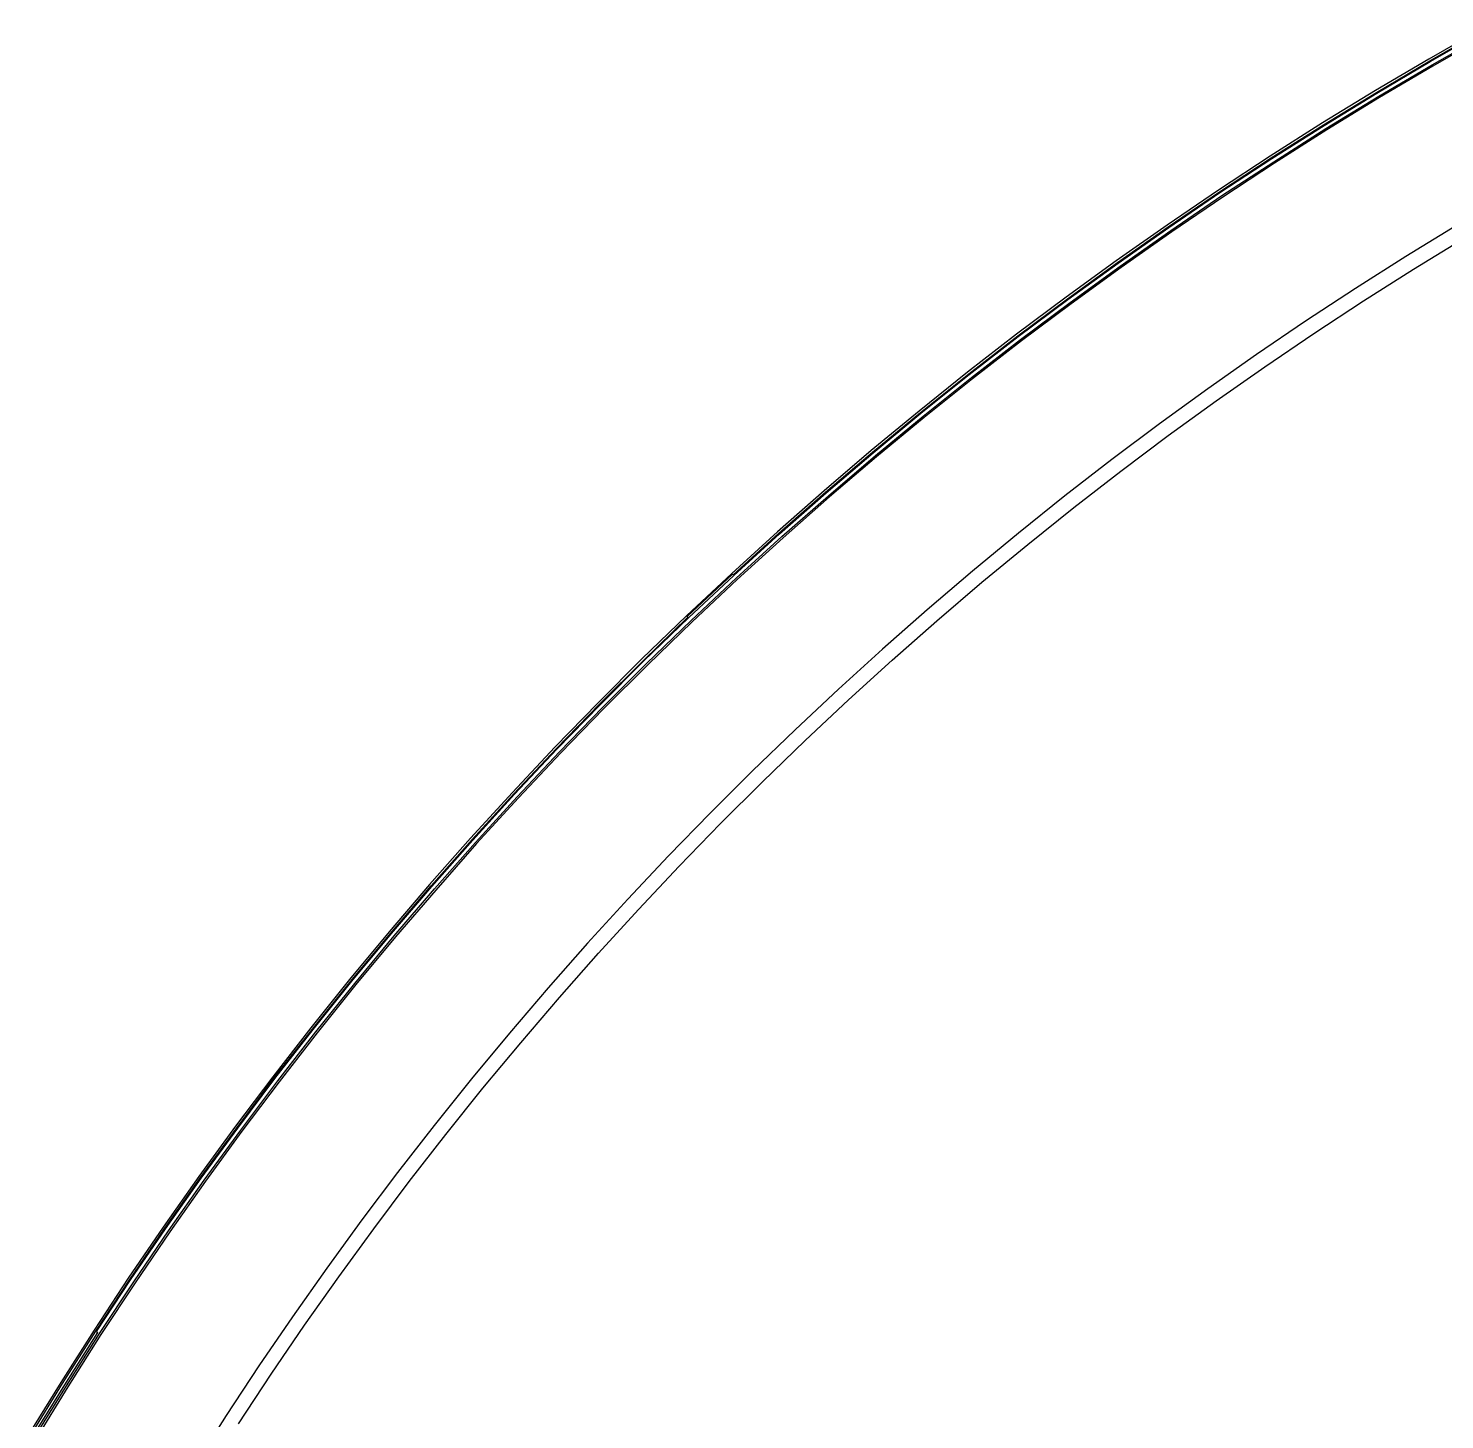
# Model space of a CAD drawing. Header units: millimetres. Extents: x 188.6 to 263.2, y 40.1 to 120.1.
# Drawn here: x 251.964 to 252.0258, y 57.6216 to 57.6823 of the extents above; entities that cross this region are included whole.
import ezdxf

# ---------------------------------------------------------------- set-up
doc = ezdxf.new("R2010")
doc.units = ezdxf.units.MM
doc.layers.add('ARQ', color=8, linetype='Continuous')

# ---------------------------------------------------------------- blocks, each defined once
blk = doc.blocks.new('arq-3pav')
at = {"layer": 'ARQ'}
for p, q in [((47.01903, 17.425439), (47.016679, 17.424099)), ((47.016724, 17.424022), (47.019074, 17.425361)), ((47.016743, 17.423989), (47.019092, 17.425328)), ((47.016823, 17.423852), (47.018502, 17.424792)), ((47.018463, 17.424708), (47.016858, 17.42379)), ((47.016679, 17.424099), (47.01435, 17.422722)), ((47.014396, 17.422645), (47.016724, 17.424022)), ((47.014415, 17.422613), (47.016743, 17.423989)), ((47.014497, 17.422477), (47.016823, 17.423852)), ((47.016858, 17.42379), (47.014534, 17.422416)), ((47.01435, 17.422722), (47.012043, 17.421309)), ((47.01209, 17.421233), (47.014396, 17.422645)), ((47.01211, 17.421201), (47.014415, 17.422613)), ((47.012194, 17.421066), (47.014497, 17.422477)), ((47.014534, 17.422416), (47.012232, 17.421006)), ((47.012043, 17.421309), (47.00976, 17.41986)), ((47.009808, 17.419785), (47.01209, 17.421233)), ((47.009829, 17.419753), (47.01211, 17.421201)), ((47.009915, 17.419619), (47.012194, 17.421066)), ((47.012232, 17.421006), (47.009953, 17.419559)), ((47.00976, 17.41986), (47.007497, 17.418376)), ((47.007546, 17.418301), (47.009808, 17.419785)), ((47.007567, 17.41827), (47.009829, 17.419753)), ((47.007655, 17.418138), (47.009915, 17.419619)), ((47.009953, 17.419559), (47.007695, 17.418078)), ((47.007497, 17.418376), (47.005258, 17.416856)), ((47.005308, 17.416782), (47.007546, 17.418301)), ((47.00533, 17.416751), (47.007567, 17.41827)), ((47.00542, 17.41662), (47.007655, 17.418138)), ((47.007695, 17.418078), (47.005461, 17.416561)), ((47.005258, 17.416856), (47.003045, 17.415301)), ((47.003097, 17.415228), (47.005308, 17.416782)), ((47.003119, 17.415197), (47.00533, 17.416751)), ((47.01789, 17.416839), (47.015676, 17.415482)), ((47.003211, 17.415068), (47.00542, 17.41662)), ((47.005461, 17.416561), (47.003253, 17.41501)), ((47.016017, 17.414936), (47.018222, 17.416287)), ((47.015676, 17.415482), (47.013483, 17.41409)), ((47.003045, 17.415301), (47.000855, 17.413712)), ((47.000908, 17.41364), (47.003097, 17.415228)), ((47.00093, 17.413609), (47.003119, 17.415197)), ((47.001024, 17.413481), (47.003211, 17.415068)), ((47.003253, 17.41501), (47.001067, 17.413424)), ((47.013832, 17.413549), (47.016017, 17.414936)), ((47.000855, 17.413712), (46.99869, 17.412088)), ((46.998745, 17.412017), (47.000908, 17.41364)), ((46.998767, 17.411987), (47.00093, 17.413609)), ((47.013483, 17.41409), (47.011308, 17.412664)), ((46.998864, 17.411861), (47.001024, 17.413481)), ((47.001067, 17.413424), (46.998907, 17.411804)), ((47.011665, 17.412128), (47.013832, 17.413549)), ((47.011308, 17.412664), (47.00916, 17.411206)), ((46.99869, 17.412088), (46.99655, 17.410432)), ((46.996606, 17.410361), (46.998745, 17.412017)), ((46.996629, 17.410332), (46.998767, 17.411987)), ((46.996727, 17.410207), (46.998864, 17.411861)), ((46.998907, 17.411804), (46.996772, 17.410151)), ((47.009526, 17.410676), (47.011665, 17.412128)), ((47.00916, 17.411206), (47.007035, 17.409712)), ((47.007409, 17.409188), (47.009526, 17.410676)), ((46.99655, 17.410432), (46.994439, 17.408741)), ((46.994495, 17.408672), (46.996606, 17.410361)), ((46.994519, 17.408642), (46.996629, 17.410332)), ((46.994619, 17.408519), (46.996727, 17.410207)), ((46.996772, 17.410151), (46.994664, 17.408464)), ((47.007035, 17.409712), (47.004931, 17.408186)), ((46.994439, 17.408741), (46.992351, 17.407018)), ((46.992409, 17.40695), (46.994495, 17.408672)), ((47.005313, 17.407668), (47.007409, 17.409188)), ((46.992433, 17.406921), (46.994519, 17.408642)), ((46.992535, 17.406799), (46.994619, 17.408519)), ((46.994664, 17.408464), (46.992581, 17.406744)), ((47.004931, 17.408186), (47.002852, 17.406627)), ((47.003243, 17.406115), (47.005313, 17.407668)), ((46.992351, 17.407018), (46.990294, 17.405262)), ((46.990353, 17.405195), (46.992409, 17.40695)), ((46.990378, 17.405166), (46.992433, 17.406921)), ((46.990482, 17.405046), (46.992535, 17.406799)), ((46.992581, 17.406744), (46.990529, 17.404992)), ((47.002852, 17.406627), (47.000798, 17.405036)), ((47.001196, 17.40453), (47.003243, 17.406115)), ((46.990294, 17.405262), (46.988262, 17.403475)), ((46.988322, 17.403408), (46.990353, 17.405195)), ((46.988347, 17.40338), (46.990378, 17.405166)), ((46.988453, 17.403262), (46.990482, 17.405046)), ((46.990529, 17.404992), (46.9885, 17.403208)), ((47.000798, 17.405036), (46.99877, 17.403413)), ((46.999176, 17.402913), (47.001196, 17.40453)), ((46.988262, 17.403475), (46.98626, 17.401656)), ((46.986321, 17.40159), (46.988322, 17.403408)), ((46.986346, 17.401562), (46.988347, 17.40338)), ((46.986454, 17.401445), (46.988453, 17.403262)), ((46.9885, 17.403208), (46.986502, 17.401393)), ((46.99877, 17.403413), (46.996766, 17.401759)), ((46.99718, 17.401266), (46.999176, 17.402913)), ((46.98626, 17.401656), (46.984286, 17.399806)), ((46.984314, 17.399777), (46.986287, 17.401627)), ((46.984374, 17.399713), (46.986346, 17.401562)), ((46.984484, 17.399598), (46.986454, 17.401445)), ((46.986502, 17.401393), (46.984533, 17.399547)), ((46.986287, 17.401627), (46.986321, 17.40159)), ((46.996766, 17.401759), (46.994791, 17.400073)), ((46.995213, 17.399586), (46.99718, 17.401266)), ((46.994791, 17.400073), (46.992838, 17.398356)), ((46.984286, 17.399806), (46.982341, 17.397925)), ((46.982404, 17.397861), (46.984348, 17.399741)), ((46.98243, 17.397834), (46.984374, 17.399713)), ((46.982542, 17.39772), (46.984484, 17.399598)), ((46.984533, 17.399547), (46.982592, 17.397669)), ((46.984286, 17.399806), (46.984314, 17.399777)), ((46.984314, 17.399777), (46.984348, 17.399741)), ((46.984348, 17.399741), (46.984374, 17.399713)), ((46.993267, 17.397876), (46.995213, 17.399586)), ((46.992838, 17.398356), (46.990917, 17.39661)), ((46.982341, 17.397925), (46.980427, 17.396013)), ((46.980491, 17.39595), (46.982404, 17.397861)), ((46.980517, 17.395924), (46.98243, 17.397834)), ((46.980631, 17.395812), (46.982542, 17.39772)), ((46.982592, 17.397669), (46.980681, 17.395762)), ((46.991354, 17.396137), (46.993267, 17.397876)), ((46.990917, 17.39661), (46.989022, 17.394833)), ((46.980427, 17.396013), (46.978541, 17.394073)), ((46.978606, 17.394011), (46.980491, 17.39595)), ((46.978633, 17.393985), (46.980517, 17.395924)), ((46.978748, 17.393875), (46.980631, 17.395812)), ((46.980681, 17.395762), (46.978799, 17.393825)), ((46.989465, 17.394366), (46.991354, 17.396137)), ((46.989022, 17.394833), (46.987154, 17.393027)), ((46.978541, 17.394073), (46.976686, 17.392102)), ((46.976751, 17.392041), (46.978606, 17.394011)), ((46.976779, 17.392016), (46.978633, 17.393985)), ((46.976896, 17.391908), (46.978748, 17.393875)), ((46.987605, 17.392567), (46.989465, 17.394366)), ((46.978799, 17.393825), (46.976948, 17.391859)), ((46.987154, 17.393027), (46.985315, 17.391191)), ((46.976686, 17.392102), (46.974863, 17.390103)), ((46.97493, 17.390044), (46.976751, 17.392041)), ((46.974958, 17.390018), (46.976779, 17.392016)), ((46.985773, 17.390738), (46.987605, 17.392567)), ((46.975076, 17.389912), (46.976896, 17.391908)), ((46.976948, 17.391859), (46.975129, 17.389864)), ((46.985315, 17.391191), (46.983503, 17.389326)), ((46.983968, 17.388881), (46.985773, 17.390738)), ((46.974863, 17.390103), (46.973071, 17.388076)), ((46.973139, 17.388017), (46.97493, 17.390044)), ((46.973167, 17.387993), (46.974958, 17.390018)), ((46.973287, 17.387888), (46.975076, 17.389912)), ((46.975129, 17.389864), (46.973341, 17.387841)), ((46.983503, 17.389326), (46.981723, 17.387435)), ((46.982195, 17.386998), (46.983968, 17.388881)), ((46.973071, 17.388076), (46.971312, 17.386021)), ((46.971381, 17.385963), (46.973139, 17.388017)), ((46.971409, 17.385939), (46.973167, 17.387993)), ((46.971531, 17.385837), (46.973287, 17.387888)), ((46.973341, 17.387841), (46.971586, 17.385791)), ((46.981723, 17.387435), (46.979973, 17.385516)), ((46.980452, 17.385086), (46.982195, 17.386998)), ((46.971312, 17.386021), (46.969584, 17.383939)), ((46.969653, 17.383882), (46.971381, 17.385963)), ((46.969682, 17.383858), (46.971409, 17.385939)), ((46.969805, 17.383758), (46.971531, 17.385837)), ((46.971586, 17.385791), (46.969861, 17.383712)), ((46.979973, 17.385516), (46.978252, 17.383569)), ((46.978738, 17.383147), (46.980452, 17.385086)), ((46.969584, 17.383939), (46.96789, 17.38183)), ((46.96796, 17.381774), (46.969653, 17.383882)), ((46.96799, 17.381751), (46.969682, 17.383858)), ((46.968115, 17.381652), (46.969805, 17.383758)), ((46.969861, 17.383712), (46.968171, 17.381608)), ((46.978252, 17.383569), (46.976562, 17.381595)), ((46.977055, 17.38118), (46.978738, 17.383147)), ((46.96789, 17.38183), (46.966228, 17.379694)), ((46.966298, 17.37964), (46.96796, 17.381774)), ((46.966328, 17.379617), (46.96799, 17.381751)), ((46.966455, 17.37952), (46.968115, 17.381652)), ((46.968171, 17.381608), (46.966511, 17.379477)), ((46.976562, 17.381595), (46.974903, 17.379596)), ((46.975402, 17.379189), (46.977055, 17.38118)), ((46.966228, 17.379694), (46.9646, 17.377533)), ((46.964671, 17.37748), (46.966298, 17.37964)), ((46.964702, 17.377457), (46.966328, 17.379617)), ((46.96483, 17.377362), (46.966455, 17.37952)), ((46.966511, 17.379477), (46.964887, 17.37732)), ((46.974903, 17.379596), (46.973277, 17.377571)), ((46.973782, 17.377171), (46.975402, 17.379189)), ((46.9646, 17.377533), (46.963007, 17.375347)), ((46.963079, 17.375294), (46.964671, 17.37748)), ((46.96311, 17.375272), (46.964702, 17.377457)), ((46.963239, 17.37518), (46.96483, 17.377362)), ((46.964887, 17.37732), (46.963297, 17.375138)), ((46.973277, 17.377571), (46.971679, 17.375519)), ((46.97219, 17.375128), (46.973782, 17.377171)), ((46.963007, 17.375347), (46.961447, 17.373135)), ((46.96152, 17.373085), (46.963079, 17.375294)), ((46.971679, 17.375519), (46.970117, 17.373445)), ((46.961551, 17.373063), (46.96311, 17.375272)), ((46.961682, 17.372972), (46.963239, 17.37518)), ((46.963297, 17.375138), (46.961741, 17.372932)), ((46.970634, 17.373062), (46.97219, 17.375128)), ((46.970117, 17.373445), (46.968587, 17.371345)), ((46.961447, 17.373135), (46.959924, 17.3709)), ((46.959998, 17.37085), (46.96152, 17.373085)), ((46.960029, 17.370829), (46.961551, 17.373063)), ((46.960161, 17.370741), (46.961682, 17.372972)), ((46.961741, 17.372932), (46.960221, 17.370701)), ((46.96911, 17.37097), (46.970634, 17.373062)), ((46.968587, 17.371345), (46.96709, 17.369223)), ((46.967619, 17.368856), (46.96911, 17.37097)), ((46.959924, 17.3709), (46.958434, 17.368641)), ((46.958509, 17.368593), (46.959998, 17.37085)), ((46.95854, 17.368572), (46.960029, 17.370829)), ((46.958674, 17.368486), (46.960161, 17.370741)), ((46.960221, 17.370701), (46.958734, 17.368447)), ((46.96709, 17.369223), (46.965627, 17.367076)), ((46.958434, 17.368641), (46.956981, 17.366359)), ((46.957056, 17.366312), (46.958509, 17.368593)), ((46.957149, 17.366254), (46.9586, 17.368533)), ((46.957223, 17.366208), (46.958674, 17.368486)), ((46.95854, 17.368572), (46.9586, 17.368533)), ((46.966162, 17.366718), (46.967619, 17.368856)), ((46.958734, 17.368447), (46.957284, 17.36617)), ((46.965627, 17.367076), (46.964196, 17.364906)), ((46.964736, 17.364556), (46.966162, 17.366718)), ((46.956981, 17.366359), (46.955563, 17.364055)), ((46.955639, 17.364009), (46.957056, 17.366312)), ((46.955733, 17.363952), (46.957149, 17.366254)), ((46.955807, 17.363907), (46.957223, 17.366208)), ((46.957284, 17.36617), (46.955869, 17.36387)), ((46.964196, 17.364906), (46.962801, 17.362716))]:
    blk.add_line(p, q, dxfattribs=at)

msp = doc.modelspace()

# ---------------------------------------------------------------- block references
msp.add_blockref('arq-3pav', (205.008424, 40.256821))

doc.saveas('drawing.dxf')
